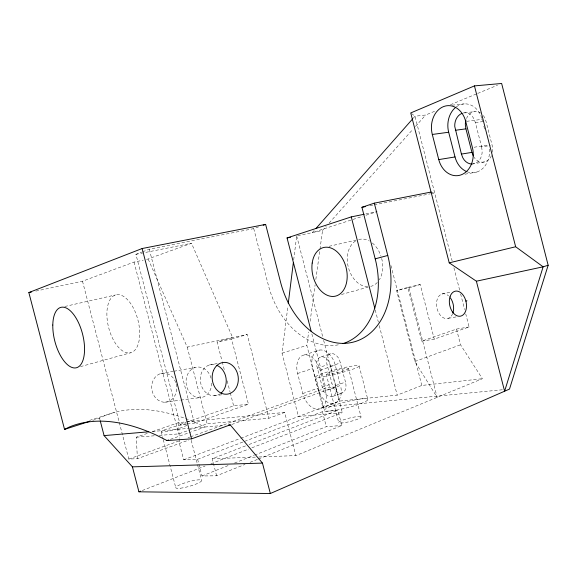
<?xml version="1.0" encoding="UTF-8"?>
<svg xmlns="http://www.w3.org/2000/svg" width="577" height="577" viewBox="0 0 577 577"><rect width="100%" height="100%" fill="white"/><g stroke="black" fill="none" stroke-linecap="round" stroke-linejoin="round"><path stroke-width="0.43" stroke-dasharray="2.88 2.16" d="M323.647 340.365L342.298 412.613L298.424 416.5L282.045 353.174L287.916 306.091M293.686 259.902L296.679 235.914L322.543 230.447L326.142 226.415M502.365 389.778L322.832 407.29L306.834 345.378L308.659 332.013M310.123 321.324L315.114 284.793M315.843 279.448L319.86 250.043M319.983 249.156L322.543 230.447M314.126 230.584L312.345 232.603L362.587 216.325M413.219 118.249L414.993 116.229L425.667 115.011L435.577 110.899M329.135 223.061L413.074 129.104M415.476 126.421L425.667 115.011M359.175 366.006L358.396 366.792A22.438 2.193 -14.2 0 1 323.329 376.694A22.438 2.193 -14.2 0 1 328.335 371.675A22.438 2.193 -14.2 0 1 359.175 366.006L367.83 399.572A22.431 3.015 -14.1 0 1 335.259 410.297A22.431 3.015 -14.1 0 1 335.1 404.953A22.431 3.015 -14.1 0 1 367.83 399.572M92.717 420.366L99.54 418.181L104.711 415.671A428.12 184.763 63.1 0 1 194.045 421.881L205.044 427.002L191.528 431.82M450.442 104.733L476.869 93.762M477.698 93.424L497.518 85.194M258.958 456.984L295.835 455.606L482.386 378.707L460.54 344.794L456.501 329.078L421.686 341.18L407.838 287.36L396.608 290.592L414.856 361.512L437.157 397.351L408.978 287.808L396.608 290.592M198.935 464.29L201.964 475.975L216.627 475.794L245.009 464.398M250.014 462.386L257.53 459.371M258.366 459.032L341.836 425.509L337.906 410.269L322.435 411.689L243.703 441.715M201.964 475.975L229.502 465.048M234.507 463.057L253.7 455.448M254.536 455.116L326.301 426.641L341.836 425.509M240.84 438.239L339.175 401.13L397.178 395.137L421.794 385.45L482.386 378.707M142.274 490.515L205.044 466.065M210.901 463.785L248.564 449.122M251.911 447.817L342.298 412.613M216.627 475.794L212.199 458.737L245.715 445.812M249.069 444.521L337.906 410.269M186.364 423.85L180.111 424.427L135.92 254.327L141.762 252.091M142.591 251.774L149.263 249.214L253.736 228.622L260.076 226.364M179.267 439.111L179.433 443.461L183.681 459.804L197.63 459.278L242.867 442.032M321.158 408.328L336.081 402.688M183.681 459.804L239.996 438.556M35.889 291.075L82.497 281.215L134.03 262.081L143.204 260.198M333.196 396.284L342.926 392.677M188.715 430.334L207.136 423.806L268.904 418.26L284.663 412.447L295.835 455.606M146.536 259.513L191.499 243.263L232.632 337.574L217.103 342.038L222.022 361.007M414.856 361.512L460.54 344.794M119.266 422.436L128.801 459.054L137.42 458.686L188.715 440.092M231.738 424.499L335.497 386.886L339.175 401.13M325.471 390.889L320.134 370.239A17.591 11.266 71.1 0 0 304.49 354.913A17.591 11.266 71.1 0 0 297.609 373.514L302.795 393.564A17.62 11.237 70.1 0 0 318.511 409.172A17.62 11.237 70.1 0 0 325.471 390.889L340.495 385.436L335.244 365.075A17.346 11.338 71 0 0 319.6 350.037A17.346 11.338 71 0 0 312.597 368.451L317.703 388.227A17.375 11.309 69.9 0 0 333.419 403.547A17.375 11.309 69.9 0 0 340.495 385.436M335.72 385.566L329.662 363.207A10.343 6.765 71 0 0 321.223 356.802A10.343 6.765 71 0 0 316.629 365.191L323.091 390.211A10.364 6.744 69.9 0 0 331.559 396.817A10.364 6.744 69.9 0 0 336.232 388.638L335.72 385.566L345.493 382.032L339.492 359.882A10.249 6.787 70.9 0 0 331.047 353.571A10.249 6.787 70.9 0 0 326.409 361.902L332.814 386.691A10.271 6.773 69.8 0 0 341.281 393.211A10.271 6.773 69.8 0 0 345.991 385.083L345.493 382.032M128.801 459.054L179.534 440.77M187.994 437.727L189.682 437.114M190.533 436.811L325.825 388.061L335.497 386.886M302.795 393.564L317.703 388.227M322.045 387.246L331.782 383.763M170.403 439.349L190.677 432.123M159.245 435.411L178.668 433.897L187.878 430.63M187.258 423.77L194.413 423.107L248.442 404.196L231.557 339.024L217.103 342.038M421.686 341.18L434.265 339.146L469.101 326.957L465.747 313.902M180.111 424.427L186.054 422.364M186.905 422.068L233.642 405.855L248.442 404.196M137.42 458.686L136.287 437.2L148.996 432.822M152.378 431.646L178.646 422.588L185.772 421.91M330.722 366.207L340.545 362.861M320.134 370.239L335.244 365.075M317.134 368.227L326.914 364.909M297.609 373.514L312.597 368.451M321.18 356.81L331.003 353.578M365.991 215.221L377.062 211.629L365.025 214.089M304.324 354.942L319.434 350.066M89.579 420.402L115.025 412.267M282.045 353.174L306.834 345.378M231.557 339.024L247.216 334.501L268.904 418.26M408.978 287.808L420.229 284.562L434.265 339.146M80.491 366.626L130.46 352.814A29.896 15.125 75.7 0 0 132.515 306.452A29.896 15.125 75.7 0 0 106.925 312.107A29.896 15.125 75.7 0 0 130.46 352.814M341.476 294.486L368.126 287.115M64.819 306.488L115.414 294.962M329.049 246.307L356.031 240.162M407.838 287.36L420.229 284.562M148.21 259.174L187.229 347.123L247.216 334.501M441.996 293.981L451.394 292.012M135.92 254.327L191.499 243.263M369.821 205.744L373.326 205.051M374.206 204.878L430.312 193.822M431.192 193.648L434.697 192.956L431.055 192.062M464.99 174.204L476.905 172.025M448.257 318.331L456.854 316.773M160.666 373.586L173.05 371.393M173.937 371.242L195.17 367.484M209.48 364.952L217.132 363.597M472.029 164.034L485.235 161.748M456.501 329.078L469.101 326.957M474.106 147.236L488.654 144.971M463.208 112.998A13.091 10.465 88.3 0 1 473.977 118.898L475.361 122.569L481.593 146.883L490.363 145.512M164.748 402.219L179.93 400.243M180.817 400.128L199.563 397.683M214.009 395.8L221.727 394.798M475.361 122.569L484.197 121.43M466.577 121.321L482.098 119.36L482.531 121.069M464.564 112.803L475.217 111.563M452.072 105.194L464.218 103.889M186.66 421.823L284.663 412.447M152.328 431.495L188.96 428.372M189.855 428.293L225.016 425.299M136.287 437.2L155.711 435.685M212.199 458.737L255.366 457.121M411.444 113.489L414.993 116.229L452.123 260.826M222.246 361.873L224.258 369.633M227.165 380.842L230.072 392.057M230.295 392.915L233.642 405.855M187.229 347.123L207.136 423.806M149.263 249.214L194.413 423.107M197.63 459.278L198.719 463.454M191.218 440.338L201.611 480.36M134.03 262.081L178.668 433.897M161.25 431.856L163.039 438.736M163.262 439.595L175.79 487.781M82.497 281.215L119.042 421.571M99.54 418.181L99.994 419.919M390.932 265.514L421.794 385.45M375.223 309.936L378.361 322.103M379.255 325.587L397.178 395.137M348.595 368.631A11.554 1.125 -14.2 0 1 331.624 373.86A11.554 1.125 -14.2 0 1 331.948 371.761A11.554 1.125 -14.2 0 1 348.595 368.631L361.079 417.041A11.547 1.738 -14 0 1 344.231 422.696A11.547 1.738 -14 0 1 344.296 419.573A11.547 1.738 -14 0 1 361.079 417.041M296.679 235.914L322.745 336.889M326.193 374.17L338.663 422.451M311.854 333.946L325.825 388.061M315.691 376.774L324.317 410.16M322.435 411.689L326.301 426.641M253.736 228.622L268.456 285.572A74.563 55.017 75 0 0 339.839 344.498M483.843 126.19L484.723 129.601M453.911 267.786L459.718 290.411M460.612 293.895L464.629 309.553M481.593 146.883L482.163 150.857A13.011 10.516 85.9 0 1 472.714 163.998M178.646 422.588L179.238 438.239M367.708 286.733A24.191 17.252 76.1 0 1 348.212 266.834A24.191 17.252 76.1 0 1 356.543 240.407M358.642 239.563A24.191 17.252 76.1 0 1 369.345 240.998M372.302 242.996A24.191 17.252 76.1 0 1 380.993 256.138M381.678 258.453A24.191 17.252 76.1 0 1 379.341 279.816M377.293 282.492A24.191 17.252 76.1 0 1 370.708 286.401M186.934 425.134A13.444 1.493 -15.3 0 1 167.496 431.423A13.444 1.493 -15.3 0 1 166.082 429.281A13.444 1.493 -15.3 0 1 186.486 424.456M456.256 106.918A21.94 17.548 88.3 0 1 481.882 118.573M466.483 118.523A12.939 10.451 88.8 0 1 480.54 112.998M483.302 115.551A12.939 10.451 88.8 0 1 484.593 117.571L485.964 121.199L492.123 145.238L492.679 149.162A12.867 10.509 86.3 0 1 492.426 152.53M491.467 155.667A12.867 10.509 86.3 0 1 474.092 157.319M489.368 149.054A21.818 17.635 85.9 0 1 467.81 172.018M452.693 313.592A12.586 8.345 78.2 0 1 441.311 316.297A12.586 8.345 78.2 0 1 437.287 299.124A12.586 8.345 78.2 0 1 448.531 295.813M220.385 393.68A15.709 12.918 82.2 0 1 200.587 382.587A15.709 12.918 82.2 0 1 215.351 364.837M211.737 383.186A15.37 12.795 82.4 0 1 193.576 395.988A15.37 12.795 82.4 0 1 190.381 370.391A15.37 12.795 82.4 0 1 211.146 378.469M176.151 383.943A14.569 12.463 83.2 0 1 161.596 401.78A14.569 12.463 83.2 0 1 154.773 377.733A14.569 12.463 83.2 0 1 175.949 383.222M180.349 488.221A13.437 2.308 -15.8 0 0 201.452 481.03A13.437 2.308 -15.8 0 0 184.337 483.05A13.437 2.308 -15.8 0 0 180.349 488.221"/><path stroke-width="0.87" d="M288.255 303.43L293.354 262.564M548.15 265.254L543.13 266.812L504.608 391.22L476.386 281.208L449.231 262.845L410.737 112.941L474.453 85.894L501.644 83.485L548.15 265.254L509.505 389.078L270.346 493.515L138.927 491.813L132.421 466.851L104.084 435.606L100.225 420.792M315.907 228.564L412.62 118.92M431.055 192.062L374.293 203.154L387.758 255.467A75.738 55.233 75.1 0 1 353.074 342.161A75.738 55.233 75.1 0 1 280.588 282.283L265.629 224.388L142.13 248.528L28.85 292.561L64.552 429.389L69.5 426.93A442.631 178.502 63.9 0 1 156.23 435.08L167.02 440.554L191.557 438.859L230.223 424.852L262.47 463.107L270.346 493.515M138.927 491.813L140.6 491.164M263.249 225.239L265.629 224.388M167.02 440.554L168.708 439.948M343.084 343.596A74.563 55.017 75 0 0 375.201 258.835L361.93 207.302L374.293 203.154M311.176 331.328L287.058 237.948L351.263 216.902L364.159 214.269M64.552 429.389L89.298 421.462M465.891 301.107L466.937 300.768M375.201 258.835L387.758 255.467M449.231 262.845L515.65 246.754L543.13 266.812L476.386 281.208M28.85 292.561L31.49 292.005M287.058 237.948L290.556 237.212M361.93 207.302L365.436 206.609M438.751 159.598A22.2 17.656 85.2 0 0 461.045 174.881A22.2 17.656 85.2 0 0 472.397 147.503L465.711 121.43A22.323 17.57 87.6 0 0 443.533 106.601A22.323 17.57 87.6 0 0 432.303 134.463L438.751 159.598L455.015 156.951A21.818 17.635 85.9 0 0 467.074 171.758M461.881 113.409A13.091 10.465 88.3 0 0 454.741 126.385L461.412 154.081L471.95 152.386L473.291 155.949M432.303 134.463L448.675 132.241A21.94 17.548 88.3 0 1 455.614 107.416M455.311 130.287L465.92 128.859L471.95 152.386M104.084 435.606L148.758 431.798M228.485 424.997L230.223 424.852M132.421 466.851L262.47 463.107M461.412 154.081L462.761 157.687A13.011 10.516 85.9 0 0 472.029 164.034M142.13 248.528L191.557 438.859M351.263 216.902L374.776 308.197M474.453 85.894L515.65 246.754M448.675 132.241L455.015 156.951M465.92 128.859L465.358 125.007A12.939 10.451 88.8 0 1 465.949 120.059M216.988 365.4A15.709 12.918 82.2 0 1 226.054 378.202A15.709 12.918 82.2 0 1 221.078 393.139M450.428 297.927A12.586 8.345 78.2 0 1 452.931 312.929M312.193 263.054A25.027 17.086 76 0 0 335.461 296.145A25.027 17.086 76 0 0 341.007 256.282A25.027 17.086 76 0 0 312.193 263.054M52.795 325.031A31.187 14.317 75.6 0 0 76.186 367.816A31.187 14.317 75.6 0 0 77.051 319.809A31.187 14.317 75.6 0 0 52.795 325.031M213.548 370.376A15.983 13.019 82 0 0 226.018 394.242A15.983 13.019 82 0 0 236.173 370.311A15.983 13.019 82 0 0 213.548 370.376M450.002 296.83A12.766 8.352 78.1 0 0 458.982 316.261A12.766 8.352 78.1 0 0 464.759 297.898A12.766 8.352 78.1 0 0 450.002 296.83"/></g></svg>
